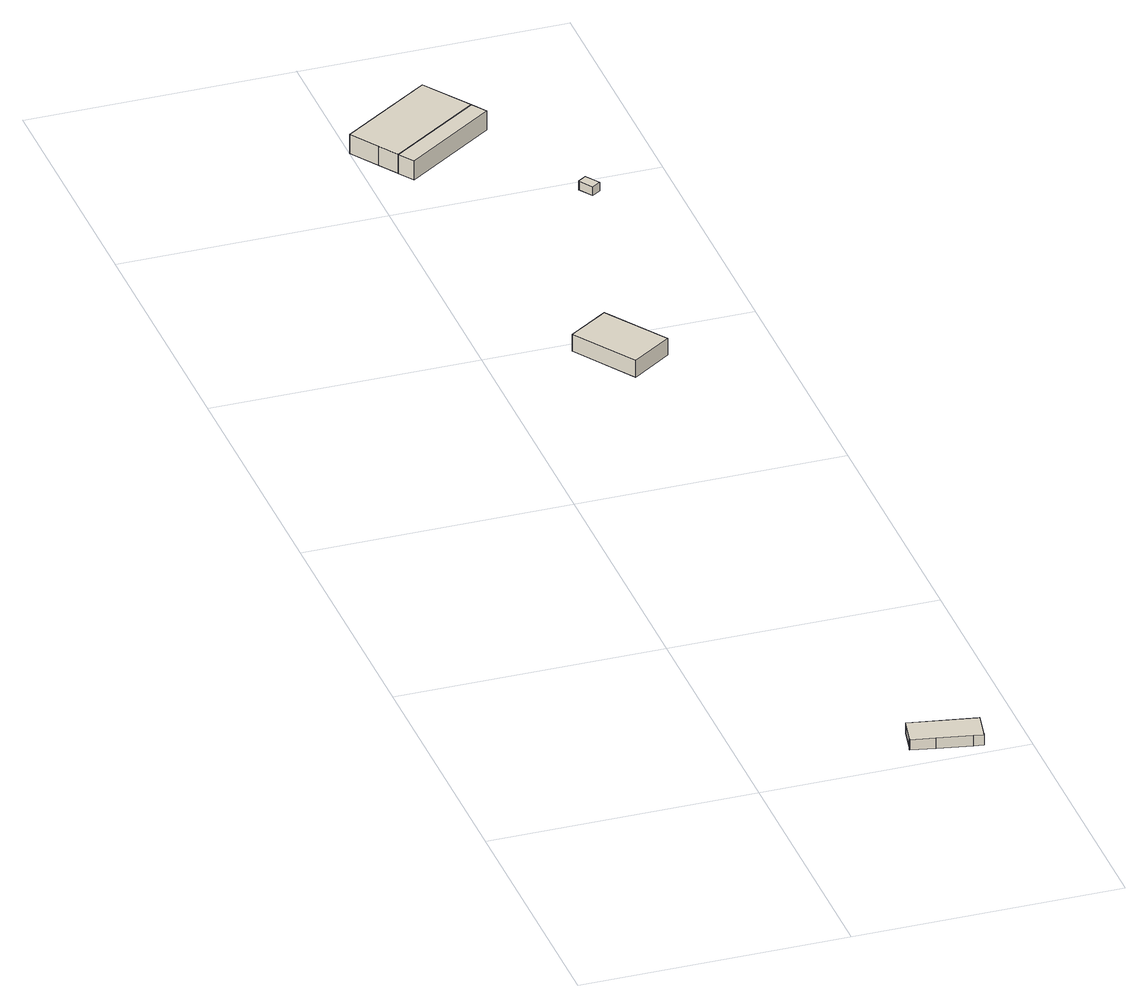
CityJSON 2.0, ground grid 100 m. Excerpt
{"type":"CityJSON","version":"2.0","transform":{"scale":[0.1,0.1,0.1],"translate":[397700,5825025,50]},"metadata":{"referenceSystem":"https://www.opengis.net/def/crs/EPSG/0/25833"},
"CityObjects":{
"building1":{"type":"Building","attributes":{"Gemeindeschluessel":"11000011","BezugspunktDach":"2200","function":"31001_2130","measuredHeight":4.29,"storeysAboveGround":1},"address":[{"country":"Germany","locality":"Berlin","thoroughfareNumber":"42","thoroughfareName":"Ribnitzer Straße"}],"geometry":[{"type":"Solid","lod":"1","boundaries":[[[[0,1,2,3,4,5,6,7,8,9]],[[10,11,12,13,14,15,16,17,18,19]],[[10,19,9,8]],[[11,10,8,7]],[[12,11,7,6]],[[13,12,6,5]],[[14,13,5,4]],[[15,14,4,3]],[[16,15,3,2]],[[17,16,2,1]],[[18,17,1,0]],[[19,18,0,9]]]]}]},
"building2":{"type":"Building","attributes":{"Gemeindeschluessel":"11000011","BezugspunktDach":"2200","function":"31001_2512","measuredHeight":6.84,"storeysAboveGround":1},"address":[{"country":"Germany","locality":"Berlin","thoroughfareNumber":"40","thoroughfareName":"Ribnitzer Straße"}],"geometry":[{"type":"Solid","lod":"1","boundaries":[[[[20,21,22,23]],[[24,25,26,27]],[[24,27,23,22]],[[25,24,22,21]],[[26,25,21,20]],[[27,26,20,23]]]]}]},
"building3":{"type":"Building","attributes":{"name":"Sporthalle","Gemeindeschluessel":"11000011","function":"31001_3211"},"address":[{"country":"Germany","locality":"Berlin","thoroughfareNumber":"55 (1)","thoroughfareName":"Doberaner Straße"}],"children":["building3-1","building3-2"]},
"building3-1":{"type":"BuildingPart","attributes":{"BezugspunktDach":"2200","measuredHeight":7.74,"storeysAboveGround":2},"parents":["building3"],"geometry":[{"type":"Solid","lod":"1","boundaries":[[[[28,29,30,31,32,33]],[[34,35,36,37,38,39]],[[34,39,33,32]],[[35,34,32,31]],[[36,35,31,30]],[[38,37,29,28]],[[39,38,28,33]],[[37,36,30,29]]]]}]},
"building3-2":{"type":"BuildingPart","attributes":{"BezugspunktDach":"2200","measuredHeight":7.75,"storeysAboveGround":2},"parents":["building3"],"geometry":[{"type":"Solid","lod":"1","boundaries":[[[[40,41,30,29]],[[42,43,44,45]],[[42,45,29,30],[37,36,30,29]],[[43,42,30,41]],[[44,43,41,40]],[[45,44,40,29]],[[30,36,37,29]]]]}]},
"building4":{"type":"Building","attributes":{"Gemeindeschluessel":"11000011","BezugspunktDach":"2200","function":"51009_1610","measuredHeight":3.62,"storeysAboveGround":0},"address":[{"country":"Germany","locality":"Berlin"}],"geometry":[{"type":"Solid","lod":"1","boundaries":[[[[46,47,48,49]],[[50,51,52,53]],[[50,53,49,48]],[[51,50,48,47]],[[52,51,47,46]],[[53,52,46,49]]]]}]}
},
"vertices":[
[661,36,77],[788,11,77],[825,4,77],[826,8,77],[825,8,77],[846,115,77],[592,165,77],[571,58,77],[569,58,77],[569,55,77],[569,58,35],[571,58,35],[592,165,35],[846,115,35],[825,8,35],[826,8,35],[825,4,35],[788,11,35],[661,36,35],[569,55,35],
[466,2710,82],[617,2813,82],[463,3044,82],[312,2944,82],[463,3044,14],[617,2813,14],[466,2710,14],[312,2944,14],
[71,4324,85],[119,4252,85],[463,4481,85],[344,4659,85],[130,4516,85],[1,4430,85],[130,4516,8],[344,4659,8],[463,4481,8],[119,4252,8],[71,4324,8],[1,4430,8],
[158,4195,85],[501,4424,85],[463,4481,7],[501,4424,7],[158,4195,7],[119,4252,7],
[710,3898,44],[742,3918,44],[707,3971,44],[677,3950,44],[707,3971,8],[742,3918,8],[710,3898,8],[677,3950,8]
]}
